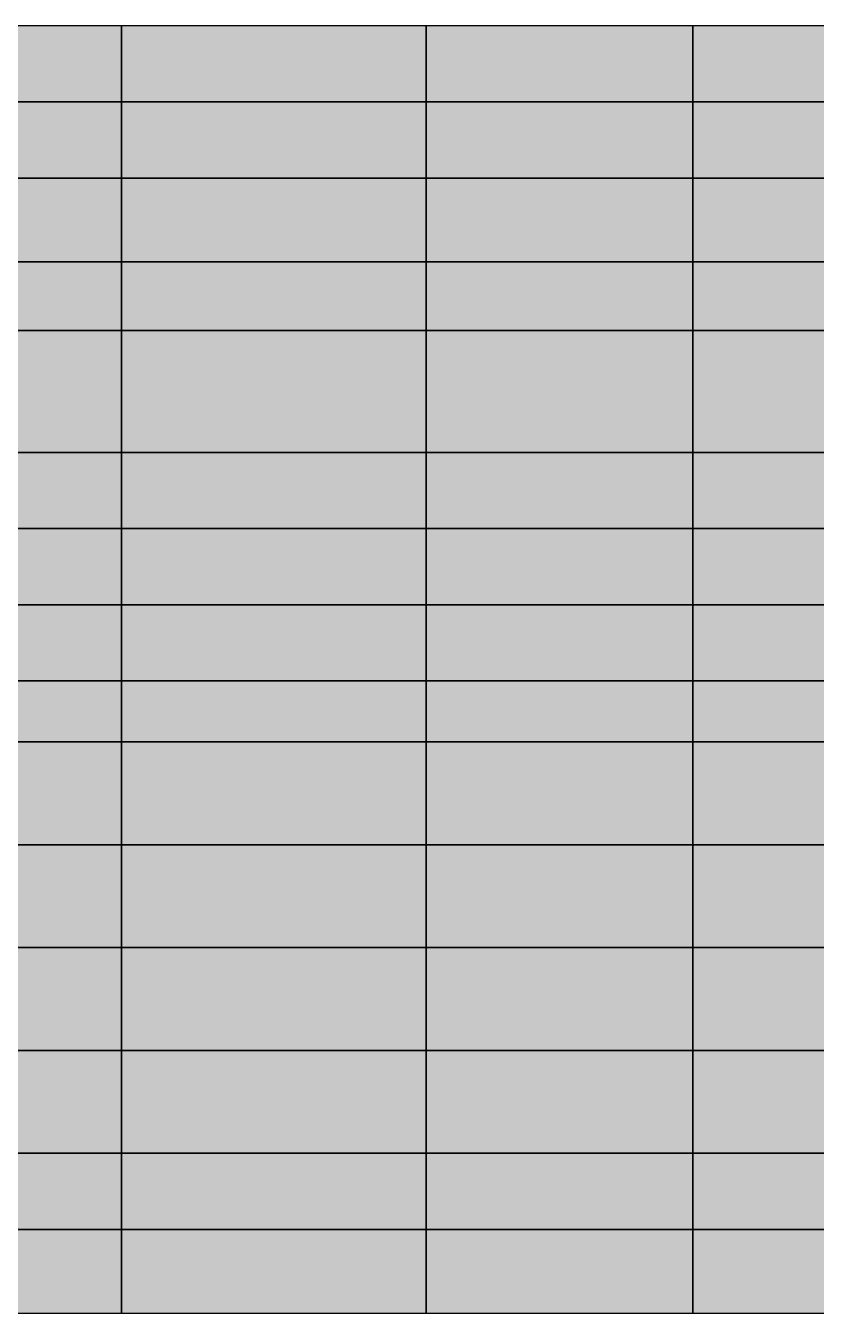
# Model space of a CAD drawing. Header units: inches. Extents: x -100 to 147, y -140 to 41.
# Drawn here: x -79.25 to -68.88, y -41.4 to -24.5 of the extents above; entities that cross this region are included whole.
import ezdxf

# ---------------------------------------------------------------- set-up
doc = ezdxf.new("R2010")
doc.units = ezdxf.units.IN
doc.header["$MEASUREMENT"] = 0
for name, color, linetype in [('Contour 1-01', 7, 'Continuous'), ('Contour 1-04', 7, 'Continuous'), ('Contour 1-06', 7, 'Continuous'), ('Contour 1-07', 7, 'Continuous'), ('Contour 1-09', 7, 'Continuous'), ('Contour 1-10', 7, 'Continuous'), ('Mesh-Ac1①', 7, 'Continuous'), ('Mesh-Acs', 7, 'Continuous'), ('Mesh-Ag1', 7, 'Continuous'), ('Mesh-Dc1', 7, 'Continuous'), ('Mesh-Dg1', 7, 'Continuous'), ('Mesh-Ds1', 7, 'Continuous'), ('Undeformed Mesh-Ac1①', 7, 'Continuous'), ('Undeformed Mesh-Acs', 7, 'Continuous'), ('Undeformed Mesh-Ag1', 7, 'Continuous'), ('Undeformed Mesh-Dc1', 7, 'Continuous'), ('Undeformed Mesh-Dg1', 7, 'Continuous'), ('Undeformed Mesh-Ds1', 7, 'Continuous')]:
    doc.layers.add(name, color=color, linetype=linetype)

msp = doc.modelspace()

# ---------------------------------------------------------------- linework, layer by layer
at = {"color": 7, "true_color": 0xffffff, "transparency": 33554687}
for points in [[(-78, -24.5), (-82, -24.5), (-82, -25.5)], [(-78, -24.5), (-82, -25.5), (-78, -25.5)], [(-74, -24.5), (-78, -24.5), (-78, -25.5)], [(-74, -24.5), (-78, -25.5), (-74, -25.5)], [(-70.5, -24.5), (-74, -24.5), (-74, -25.5)], [(-70.5, -24.5), (-74, -25.5), (-70.5, -25.5)], [(-67, -24.5), (-70.5, -24.5), (-70.5, -25.5)], [(-67, -24.5), (-70.5, -25.5), (-67, -25.5)], [(-82, -25.5), (-82, -26.5), (-78, -26.5)], [(-82, -25.5), (-78, -26.5), (-78, -25.5)], [(-78, -26.5), (-74, -26.5), (-74, -25.5)], [(-78, -26.5), (-74, -25.5), (-78, -25.5)], [(-74, -26.5), (-70.5, -26.5), (-70.5, -25.5)], [(-74, -26.5), (-70.5, -25.5), (-74, -25.5)], [(-70.5, -26.5), (-67, -26.5), (-67, -25.5)], [(-70.5, -26.5), (-67, -25.5), (-70.5, -25.5)], [(-82, -26.5), (-82, -27.6), (-78, -27.6)], [(-82, -26.5), (-78, -27.6), (-78, -26.5)], [(-78, -26.5), (-78, -27.6), (-74, -27.6)], [(-78, -26.5), (-74, -27.6), (-74, -26.5)], [(-74, -27.6), (-70.5, -27.6), (-70.5, -26.5)], [(-74, -27.6), (-70.5, -26.5), (-74, -26.5)], [(-70.5, -27.6), (-67, -27.6), (-67, -26.5)], [(-70.5, -27.6), (-67, -26.5), (-70.5, -26.5)], [(-82, -27.6), (-82, -28.5), (-78, -28.5)], [(-82, -27.6), (-78, -28.5), (-78, -27.6)], [(-78, -27.6), (-78, -28.5), (-74, -28.5)], [(-78, -27.6), (-74, -28.5), (-74, -27.6)], [(-74, -28.5), (-70.5, -28.5), (-70.5, -27.6)], [(-74, -28.5), (-70.5, -27.6), (-74, -27.6)], [(-70.5, -28.5), (-67, -28.5), (-67, -27.6)], [(-70.5, -28.5), (-67, -27.6), (-70.5, -27.6)], [(-82, -28.5), (-82, -30.1), (-78, -30.1)], [(-82, -28.5), (-78, -30.1), (-78, -28.5)], [(-74, -28.5), (-78, -28.5), (-78, -30.1)], [(-74, -28.5), (-78, -30.1), (-74, -30.1)], [(-70.5, -28.5), (-74, -28.5), (-74, -30.1)], [(-70.5, -28.5), (-74, -30.1), (-70.5, -30.1)], [(-67, -28.5), (-70.5, -28.5), (-70.5, -30.1)], [(-67, -28.5), (-70.5, -30.1), (-67, -30.1)], [(-82, -30.1), (-82, -31.1), (-78, -31.1)], [(-82, -30.1), (-78, -31.1), (-78, -30.1)], [(-78, -31.1), (-74, -31.1), (-74, -30.1)], [(-78, -31.1), (-74, -30.1), (-78, -30.1)], [(-74, -31.1), (-70.5, -31.1), (-70.5, -30.1)], [(-74, -31.1), (-70.5, -30.1), (-74, -30.1)], [(-70.5, -31.1), (-67, -31.1), (-67, -30.1)], [(-70.5, -31.1), (-67, -30.1), (-70.5, -30.1)], [(-78, -31.1), (-82, -31.1), (-82, -32.1)], [(-78, -31.1), (-82, -32.1), (-78, -32.1)], [(-74, -31.1), (-78, -31.1), (-78, -32.1)], [(-74, -31.1), (-78, -32.1), (-74, -32.1)], [(-70.5, -31.1), (-74, -31.1), (-74, -32.1)], [(-70.5, -31.1), (-74, -32.1), (-70.5, -32.1)], [(-67, -31.1), (-70.5, -31.1), (-70.5, -32.1)], [(-67, -31.1), (-70.5, -32.1), (-67, -32.1)], [(-82, -32.1), (-82, -33.1), (-78, -33.1)], [(-82, -32.1), (-78, -33.1), (-78, -32.1)], [(-78, -32.1), (-78, -33.1), (-74, -33.1)], [(-78, -32.1), (-74, -33.1), (-74, -32.1)], [(-74, -32.1), (-74, -33.1), (-70.5, -33.1)], [(-74, -32.1), (-70.5, -33.1), (-70.5, -32.1)], [(-70.5, -32.1), (-70.5, -33.1), (-67, -33.1)], [(-70.5, -32.1), (-67, -33.1), (-67, -32.1)], [(-82, -33.1), (-82, -33.9), (-78, -33.9)], [(-82, -33.1), (-78, -33.9), (-78, -33.1)], [(-78, -33.1), (-78, -33.9), (-74, -33.9)], [(-78, -33.1), (-74, -33.9), (-74, -33.1)], [(-74, -33.9), (-70.5, -33.9), (-70.5, -33.1)], [(-74, -33.9), (-70.5, -33.1), (-74, -33.1)], [(-70.5, -33.9), (-67, -33.9), (-67, -33.1)], [(-70.5, -33.9), (-67, -33.1), (-70.5, -33.1)], [(-82, -33.9), (-82, -35.25), (-78, -35.25)], [(-82, -33.9), (-78, -35.25), (-78, -33.9)], [(-78, -33.9), (-78, -35.25), (-74, -35.25)], [(-78, -33.9), (-74, -35.25), (-74, -33.9)], [(-74, -35.25), (-70.5, -35.25), (-70.5, -33.9)], [(-74, -35.25), (-70.5, -33.9), (-74, -33.9)], [(-70.5, -35.25), (-67, -35.25), (-67, -33.9)], [(-70.5, -35.25), (-67, -33.9), (-70.5, -33.9)], [(-82, -35.25), (-82, -36.6), (-78, -36.6)], [(-82, -35.25), (-78, -36.6), (-78, -35.25)], [(-78, -35.25), (-78, -36.6), (-74, -36.6)], [(-78, -35.25), (-74, -36.6), (-74, -35.25)], [(-74, -36.6), (-70.5, -36.6), (-70.5, -35.25)], [(-74, -36.6), (-70.5, -35.25), (-74, -35.25)], [(-70.5, -36.6), (-67, -36.6), (-67, -35.25)], [(-70.5, -36.6), (-67, -35.25), (-70.5, -35.25)], [(-82, -36.6), (-82, -37.95), (-78, -37.95)], [(-82, -36.6), (-78, -37.95), (-78, -36.6)], [(-78, -37.95), (-74, -37.95), (-74, -36.6)], [(-78, -37.95), (-74, -36.6), (-78, -36.6)], [(-74, -37.95), (-70.5, -37.95), (-70.5, -36.6)], [(-74, -37.95), (-70.5, -36.6), (-74, -36.6)], [(-70.5, -37.95), (-67, -37.95), (-67, -36.6)], [(-70.5, -37.95), (-67, -36.6), (-70.5, -36.6)], [(-82, -37.95), (-82, -39.3), (-78, -39.3)], [(-82, -37.95), (-78, -39.3), (-78, -37.95)], [(-78, -37.95), (-78, -39.3), (-74, -39.3)], [(-78, -37.95), (-74, -39.3), (-74, -37.95)], [(-70.5, -37.95), (-74, -37.95), (-74, -39.3)], [(-70.5, -37.95), (-74, -39.3), (-70.5, -39.3)], [(-67, -37.95), (-70.5, -37.95), (-70.5, -39.3)], [(-67, -37.95), (-70.5, -39.3), (-67, -39.3)], [(-82, -39.3), (-82, -40.3), (-78, -40.3)], [(-82, -39.3), (-78, -40.3), (-78, -39.3)], [(-78, -39.3), (-78, -40.3), (-74, -40.3)], [(-78, -39.3), (-74, -40.3), (-74, -39.3)], [(-70.5, -39.3), (-74, -39.3), (-74, -40.3)], [(-70.5, -39.3), (-74, -40.3), (-70.5, -40.3)], [(-70.5, -39.3), (-70.5, -40.3), (-67, -40.3)], [(-70.5, -39.3), (-67, -40.3), (-67, -39.3)], [(-82, -40.3), (-82, -41.4), (-78, -41.4)], [(-82, -40.3), (-78, -41.4), (-78, -40.3)], [(-78, -40.3), (-78, -41.4), (-74, -41.4)], [(-78, -40.3), (-74, -41.4), (-74, -40.3)], [(-74, -41.4), (-70.5, -41.4), (-70.5, -40.3)], [(-74, -41.4), (-70.5, -40.3), (-74, -40.3)], [(-70.5, -41.4), (-67, -41.4), (-67, -40.3)], [(-70.5, -41.4), (-67, -40.3), (-70.5, -40.3)]]:
    msp.add_solid(points, dxfattribs=at)
at = {"layer": 'Contour 1-01', "color": 5, "true_color": 0x0000ff}
for points in [[(-82, -33.1), (-82, -33.9), (-78, -33.9)], [(-82, -33.1), (-78, -33.9), (-78, -33.1)], [(-78, -33.1), (-78, -33.9), (-74, -33.9)], [(-78, -33.1), (-74, -33.9), (-74, -33.1)], [(-74, -33.9), (-70.5, -33.9), (-70.5, -33.1)], [(-74, -33.9), (-70.5, -33.1), (-74, -33.1)], [(-70.5, -33.9), (-67, -33.9), (-67, -33.1)], [(-70.5, -33.9), (-67, -33.1), (-70.5, -33.1)], [(-82, -33.9), (-82, -35.25), (-78, -35.25)], [(-82, -33.9), (-78, -35.25), (-78, -33.9)], [(-78, -33.9), (-78, -35.25), (-74, -35.25)], [(-78, -33.9), (-74, -35.25), (-74, -33.9)], [(-74, -35.25), (-70.5, -35.25), (-70.5, -33.9)], [(-74, -35.25), (-70.5, -33.9), (-74, -33.9)], [(-70.5, -35.25), (-67, -35.25), (-67, -33.9)], [(-70.5, -35.25), (-67, -33.9), (-70.5, -33.9)], [(-82, -35.25), (-82, -36.6), (-78, -36.6)], [(-82, -35.25), (-78, -36.6), (-78, -35.25)], [(-78, -35.25), (-78, -36.6), (-74, -36.6)], [(-78, -35.25), (-74, -36.6), (-74, -35.25)], [(-74, -36.6), (-70.5, -36.6), (-70.5, -35.25)], [(-74, -36.6), (-70.5, -35.25), (-74, -35.25)], [(-70.5, -36.6), (-67, -36.6), (-67, -35.25)], [(-70.5, -36.6), (-67, -35.25), (-70.5, -35.25)], [(-82, -36.6), (-82, -37.95), (-78, -37.95)], [(-82, -36.6), (-78, -37.95), (-78, -36.6)], [(-78, -37.95), (-74, -37.95), (-74, -36.6)], [(-78, -37.95), (-74, -36.6), (-78, -36.6)], [(-74, -37.95), (-70.5, -37.95), (-70.5, -36.6)], [(-74, -37.95), (-70.5, -36.6), (-74, -36.6)], [(-70.5, -37.95), (-67, -37.95), (-67, -36.6)], [(-70.5, -37.95), (-67, -36.6), (-70.5, -36.6)], [(-82, -37.95), (-82, -39.3), (-78, -39.3)], [(-82, -37.95), (-78, -39.3), (-78, -37.95)], [(-78, -37.95), (-78, -39.3), (-74, -39.3)], [(-78, -37.95), (-74, -39.3), (-74, -37.95)], [(-70.5, -37.95), (-74, -37.95), (-74, -39.3)], [(-70.5, -37.95), (-74, -39.3), (-70.5, -39.3)], [(-67, -37.95), (-70.5, -37.95), (-70.5, -39.3)], [(-67, -37.95), (-70.5, -39.3), (-67, -39.3)]]:
    msp.add_solid(points, dxfattribs=at)
at = {"layer": 'Contour 1-04', "color": 120, "true_color": 0x00ffaa}
for points in [[(-78, -24.5), (-82, -24.5), (-82, -25.5)], [(-78, -24.5), (-82, -25.5), (-78, -25.5)], [(-74, -24.5), (-78, -24.5), (-78, -25.5)], [(-74, -24.5), (-78, -25.5), (-74, -25.5)], [(-70.5, -24.5), (-74, -24.5), (-74, -25.5)], [(-70.5, -24.5), (-74, -25.5), (-70.5, -25.5)], [(-67, -24.5), (-70.5, -24.5), (-70.5, -25.5)], [(-67, -24.5), (-70.5, -25.5), (-67, -25.5)]]:
    msp.add_solid(points, dxfattribs=at)
at = {"layer": 'Contour 1-06', "color": 80, "true_color": 0x38ff00}
for points in [[(-82, -25.5), (-82, -26.5), (-78, -26.5)], [(-82, -25.5), (-78, -26.5), (-78, -25.5)], [(-78, -26.5), (-74, -26.5), (-74, -25.5)], [(-78, -26.5), (-74, -25.5), (-78, -25.5)], [(-74, -26.5), (-70.5, -26.5), (-70.5, -25.5)], [(-74, -26.5), (-70.5, -25.5), (-74, -25.5)], [(-70.5, -26.5), (-67, -26.5), (-67, -25.5)], [(-70.5, -26.5), (-67, -25.5), (-70.5, -25.5)], [(-82, -26.5), (-82, -27.6), (-78, -27.6)], [(-82, -26.5), (-78, -27.6), (-78, -26.5)], [(-78, -26.5), (-78, -27.6), (-74, -27.6)], [(-78, -26.5), (-74, -27.6), (-74, -26.5)], [(-74, -27.6), (-70.5, -27.6), (-70.5, -26.5)], [(-74, -27.6), (-70.5, -26.5), (-74, -26.5)], [(-70.5, -27.6), (-67, -27.6), (-67, -26.5)], [(-70.5, -27.6), (-67, -26.5), (-70.5, -26.5)], [(-82, -27.6), (-82, -28.5), (-78, -28.5)], [(-82, -27.6), (-78, -28.5), (-78, -27.6)], [(-78, -27.6), (-78, -28.5), (-74, -28.5)], [(-78, -27.6), (-74, -28.5), (-74, -27.6)], [(-74, -28.5), (-70.5, -28.5), (-70.5, -27.6)], [(-74, -28.5), (-70.5, -27.6), (-74, -27.6)], [(-70.5, -28.5), (-67, -28.5), (-67, -27.6)], [(-70.5, -28.5), (-67, -27.6), (-70.5, -27.6)]]:
    msp.add_solid(points, dxfattribs=at)
at = {"layer": 'Contour 1-07', "color": 60, "true_color": 0xa9ff00}
for points in [[(-82, -28.5), (-82, -30.1), (-78, -30.1)], [(-82, -28.5), (-78, -30.1), (-78, -28.5)], [(-74, -28.5), (-78, -28.5), (-78, -30.1)], [(-74, -28.5), (-78, -30.1), (-74, -30.1)], [(-70.5, -28.5), (-74, -28.5), (-74, -30.1)], [(-70.5, -28.5), (-74, -30.1), (-70.5, -30.1)], [(-67, -28.5), (-70.5, -28.5), (-70.5, -30.1)], [(-67, -28.5), (-70.5, -30.1), (-67, -30.1)]]:
    msp.add_solid(points, dxfattribs=at)
at = {"layer": 'Contour 1-09', "color": 30, "true_color": 0xff7100}
for points in [[(-78, -31.1), (-82, -31.1), (-82, -32.1)], [(-78, -31.1), (-82, -32.1), (-78, -32.1)], [(-74, -31.1), (-78, -31.1), (-78, -32.1)], [(-74, -31.1), (-78, -32.1), (-74, -32.1)], [(-70.5, -31.1), (-74, -31.1), (-74, -32.1)], [(-70.5, -31.1), (-74, -32.1), (-70.5, -32.1)], [(-67, -31.1), (-70.5, -31.1), (-70.5, -32.1)], [(-67, -31.1), (-70.5, -32.1), (-67, -32.1)], [(-82, -39.3), (-82, -40.3), (-78, -40.3)], [(-82, -39.3), (-78, -40.3), (-78, -39.3)], [(-78, -39.3), (-78, -40.3), (-74, -40.3)], [(-78, -39.3), (-74, -40.3), (-74, -39.3)], [(-70.5, -39.3), (-74, -39.3), (-74, -40.3)], [(-70.5, -39.3), (-74, -40.3), (-70.5, -40.3)], [(-70.5, -39.3), (-70.5, -40.3), (-67, -40.3)], [(-70.5, -39.3), (-67, -40.3), (-67, -39.3)], [(-82, -40.3), (-82, -41.4), (-78, -41.4)], [(-82, -40.3), (-78, -41.4), (-78, -40.3)], [(-78, -40.3), (-78, -41.4), (-74, -41.4)], [(-78, -40.3), (-74, -41.4), (-74, -40.3)], [(-74, -41.4), (-70.5, -41.4), (-70.5, -40.3)], [(-74, -41.4), (-70.5, -40.3), (-74, -40.3)], [(-70.5, -41.4), (-67, -41.4), (-67, -40.3)], [(-70.5, -41.4), (-67, -40.3), (-70.5, -40.3)]]:
    msp.add_solid(points, dxfattribs=at)
at = {"layer": 'Contour 1-10', "color": 1, "true_color": 0xff0000}
for points in [[(-82, -30.1), (-82, -31.1), (-78, -31.1)], [(-82, -30.1), (-78, -31.1), (-78, -30.1)], [(-78, -31.1), (-74, -31.1), (-74, -30.1)], [(-78, -31.1), (-74, -30.1), (-78, -30.1)], [(-74, -31.1), (-70.5, -31.1), (-70.5, -30.1)], [(-74, -31.1), (-70.5, -30.1), (-74, -30.1)], [(-70.5, -31.1), (-67, -31.1), (-67, -30.1)], [(-70.5, -31.1), (-67, -30.1), (-70.5, -30.1)], [(-82, -32.1), (-82, -33.1), (-78, -33.1)], [(-82, -32.1), (-78, -33.1), (-78, -32.1)], [(-78, -32.1), (-78, -33.1), (-74, -33.1)], [(-78, -32.1), (-74, -33.1), (-74, -32.1)], [(-74, -32.1), (-74, -33.1), (-70.5, -33.1)], [(-74, -32.1), (-70.5, -33.1), (-70.5, -32.1)], [(-70.5, -32.1), (-70.5, -33.1), (-67, -33.1)], [(-70.5, -32.1), (-67, -33.1), (-67, -32.1)]]:
    msp.add_solid(points, dxfattribs=at)
at = {"layer": 'Mesh-Ac1①', "color": 18, "true_color": 0x000000, "transparency": 33554559}
for p, q in [((-78, -24.5), (-82, -24.5)), ((-78, -25.5), (-78, -24.5)), ((-74, -24.5), (-78, -24.5)), ((-78, -24.5), (-78, -25.5)), ((-74, -25.5), (-74, -24.5)), ((-70.5, -24.5), (-74, -24.5)), ((-74, -24.5), (-74, -25.5)), ((-70.5, -25.5), (-70.5, -24.5)), ((-67, -24.5), (-70.5, -24.5)), ((-70.5, -24.5), (-70.5, -25.5)), ((-78, -25.5), (-82, -25.5)), ((-82, -25.5), (-78, -25.5)), ((-78, -26.5), (-78, -25.5)), ((-74, -25.5), (-78, -25.5)), ((-78, -25.5), (-78, -26.5)), ((-78, -25.5), (-74, -25.5)), ((-74, -26.5), (-74, -25.5)), ((-74, -25.5), (-70.5, -25.5)), ((-70.5, -25.5), (-74, -25.5)), ((-74, -25.5), (-74, -26.5)), ((-70.5, -26.5), (-70.5, -25.5)), ((-67, -25.5), (-70.5, -25.5)), ((-70.5, -25.5), (-70.5, -26.5)), ((-70.5, -25.5), (-67, -25.5)), ((-78, -26.5), (-82, -26.5)), ((-82, -26.5), (-78, -26.5)), ((-78, -27.6), (-78, -26.5)), ((-78, -26.5), (-78, -27.6)), ((-74, -26.5), (-78, -26.5)), ((-78, -26.5), (-74, -26.5)), ((-74, -27.6), (-74, -26.5)), ((-70.5, -26.5), (-74, -26.5)), ((-74, -26.5), (-74, -27.6)), ((-74, -26.5), (-70.5, -26.5)), ((-70.5, -27.6), (-70.5, -26.5)), ((-67, -26.5), (-70.5, -26.5)), ((-70.5, -26.5), (-70.5, -27.6)), ((-70.5, -26.5), (-67, -26.5)), ((-82, -27.6), (-78, -27.6)), ((-78, -27.6), (-82, -27.6)), ((-78, -28.5), (-78, -27.6)), ((-78, -27.6), (-78, -28.5)), ((-74, -27.6), (-78, -27.6)), ((-78, -27.6), (-74, -27.6)), ((-74, -28.5), (-74, -27.6)), ((-70.5, -27.6), (-74, -27.6)), ((-74, -27.6), (-74, -28.5)), ((-74, -27.6), (-70.5, -27.6)), ((-70.5, -28.5), (-70.5, -27.6)), ((-67, -27.6), (-70.5, -27.6)), ((-70.5, -27.6), (-70.5, -28.5)), ((-70.5, -27.6), (-67, -27.6)), ((-78, -28.5), (-82, -28.5)), ((-82, -28.5), (-78, -28.5)), ((-78, -30.1), (-78, -28.5)), ((-74, -28.5), (-78, -28.5)), ((-78, -28.5), (-78, -30.1)), ((-78, -28.5), (-74, -28.5)), ((-74, -30.1), (-74, -28.5)), ((-70.5, -28.5), (-74, -28.5)), ((-74, -28.5), (-74, -30.1)), ((-74, -28.5), (-70.5, -28.5)), ((-70.5, -30.1), (-70.5, -28.5)), ((-67, -28.5), (-70.5, -28.5)), ((-70.5, -28.5), (-70.5, -30.1)), ((-70.5, -28.5), (-67, -28.5)), ((-82, -30.1), (-78, -30.1)), ((-78, -30.1), (-74, -30.1)), ((-74, -30.1), (-70.5, -30.1)), ((-70.5, -30.1), (-67, -30.1))]:
    msp.add_line(p, q, dxfattribs=at)
at = {"layer": 'Mesh-Acs', "color": 18, "true_color": 0x000000, "transparency": 33554559}
for p, q in [((-78, -30.1), (-82, -30.1)), ((-78, -31.1), (-78, -30.1)), ((-74, -30.1), (-78, -30.1)), ((-78, -30.1), (-78, -31.1)), ((-74, -31.1), (-74, -30.1)), ((-70.5, -30.1), (-74, -30.1)), ((-74, -30.1), (-74, -31.1)), ((-70.5, -31.1), (-70.5, -30.1)), ((-67, -30.1), (-70.5, -30.1)), ((-70.5, -30.1), (-70.5, -31.1)), ((-78, -31.1), (-82, -31.1)), ((-82, -31.1), (-78, -31.1)), ((-78, -32.1), (-78, -31.1)), ((-74, -31.1), (-78, -31.1)), ((-78, -31.1), (-78, -32.1)), ((-78, -31.1), (-74, -31.1)), ((-74, -32.1), (-74, -31.1)), ((-70.5, -31.1), (-74, -31.1)), ((-74, -31.1), (-74, -32.1)), ((-74, -31.1), (-70.5, -31.1)), ((-70.5, -32.1), (-70.5, -31.1)), ((-67, -31.1), (-70.5, -31.1)), ((-70.5, -31.1), (-70.5, -32.1)), ((-70.5, -31.1), (-67, -31.1)), ((-78, -32.1), (-82, -32.1)), ((-82, -32.1), (-78, -32.1)), ((-78, -33.1), (-78, -32.1)), ((-78, -32.1), (-78, -33.1)), ((-74, -32.1), (-78, -32.1)), ((-78, -32.1), (-74, -32.1)), ((-74, -33.1), (-74, -32.1)), ((-74, -32.1), (-74, -33.1)), ((-70.5, -32.1), (-74, -32.1)), ((-74, -32.1), (-70.5, -32.1)), ((-70.5, -33.1), (-70.5, -32.1)), ((-70.5, -32.1), (-70.5, -33.1)), ((-67, -32.1), (-70.5, -32.1)), ((-70.5, -32.1), (-67, -32.1)), ((-82, -33.1), (-78, -33.1)), ((-78, -33.1), (-74, -33.1)), ((-74, -33.1), (-70.5, -33.1)), ((-70.5, -33.1), (-67, -33.1))]:
    msp.add_line(p, q, dxfattribs=at)
at = {"layer": 'Mesh-Ag1', "color": 18, "true_color": 0x000000, "transparency": 33554559}
for p, q in [((-78, -33.1), (-82, -33.1)), ((-78, -33.9), (-78, -33.1)), ((-78, -33.1), (-78, -33.9)), ((-74, -33.1), (-78, -33.1)), ((-74, -33.9), (-74, -33.1)), ((-70.5, -33.1), (-74, -33.1)), ((-74, -33.1), (-74, -33.9)), ((-70.5, -33.9), (-70.5, -33.1)), ((-67, -33.1), (-70.5, -33.1)), ((-70.5, -33.1), (-70.5, -33.9)), ((-82, -33.9), (-78, -33.9)), ((-78, -33.9), (-74, -33.9)), ((-74, -33.9), (-70.5, -33.9)), ((-70.5, -33.9), (-67, -33.9))]:
    msp.add_line(p, q, dxfattribs=at)
at = {"layer": 'Mesh-Dc1', "color": 18, "true_color": 0x000000, "transparency": 33554559}
for p, q in [((-78, -33.9), (-82, -33.9)), ((-78, -35.25), (-78, -33.9)), ((-78, -33.9), (-78, -35.25)), ((-74, -33.9), (-78, -33.9)), ((-74, -35.25), (-74, -33.9)), ((-70.5, -33.9), (-74, -33.9)), ((-74, -33.9), (-74, -35.25)), ((-70.5, -35.25), (-70.5, -33.9)), ((-67, -33.9), (-70.5, -33.9)), ((-70.5, -33.9), (-70.5, -35.25)), ((-78, -35.25), (-82, -35.25)), ((-82, -35.25), (-78, -35.25)), ((-78, -36.6), (-78, -35.25)), ((-78, -35.25), (-74, -35.25)), ((-78, -35.25), (-78, -36.6)), ((-74, -35.25), (-78, -35.25)), ((-74, -36.6), (-74, -35.25)), ((-70.5, -35.25), (-74, -35.25)), ((-74, -35.25), (-74, -36.6)), ((-74, -35.25), (-70.5, -35.25)), ((-70.5, -36.6), (-70.5, -35.25)), ((-67, -35.25), (-70.5, -35.25)), ((-70.5, -35.25), (-70.5, -36.6)), ((-70.5, -35.25), (-67, -35.25)), ((-78, -36.6), (-82, -36.6)), ((-82, -36.6), (-78, -36.6)), ((-78, -37.95), (-78, -36.6)), ((-74, -36.6), (-78, -36.6)), ((-78, -36.6), (-78, -37.95)), ((-78, -36.6), (-74, -36.6)), ((-74, -37.95), (-74, -36.6)), ((-70.5, -36.6), (-74, -36.6)), ((-74, -36.6), (-74, -37.95)), ((-74, -36.6), (-70.5, -36.6)), ((-70.5, -37.95), (-70.5, -36.6)), ((-67, -36.6), (-70.5, -36.6)), ((-70.5, -36.6), (-70.5, -37.95)), ((-70.5, -36.6), (-67, -36.6)), ((-78, -37.95), (-82, -37.95)), ((-82, -37.95), (-78, -37.95)), ((-78, -39.3), (-78, -37.95)), ((-78, -37.95), (-78, -39.3)), ((-74, -37.95), (-78, -37.95)), ((-78, -37.95), (-74, -37.95)), ((-74, -39.3), (-74, -37.95)), ((-70.5, -37.95), (-74, -37.95)), ((-74, -37.95), (-74, -39.3)), ((-74, -37.95), (-70.5, -37.95)), ((-70.5, -39.3), (-70.5, -37.95)), ((-67, -37.95), (-70.5, -37.95)), ((-70.5, -37.95), (-70.5, -39.3)), ((-70.5, -37.95), (-67, -37.95)), ((-82, -39.3), (-78, -39.3)), ((-78, -39.3), (-74, -39.3)), ((-74, -39.3), (-70.5, -39.3)), ((-70.5, -39.3), (-67, -39.3))]:
    msp.add_line(p, q, dxfattribs=at)
at = {"layer": 'Mesh-Dg1', "color": 18, "true_color": 0x000000, "transparency": 33554559}
for p, q in [((-78, -40.3), (-82, -40.3)), ((-78, -41.4), (-78, -40.3)), ((-78, -40.3), (-78, -41.4)), ((-74, -40.3), (-78, -40.3)), ((-74, -41.4), (-74, -40.3)), ((-70.5, -40.3), (-74, -40.3)), ((-74, -40.3), (-74, -41.4)), ((-70.5, -41.4), (-70.5, -40.3)), ((-67, -40.3), (-70.5, -40.3)), ((-70.5, -40.3), (-70.5, -41.4)), ((-82, -41.4), (-78, -41.4)), ((-78, -41.4), (-74, -41.4)), ((-74, -41.4), (-70.5, -41.4)), ((-70.5, -41.4), (-67, -41.4))]:
    msp.add_line(p, q, dxfattribs=at)
at = {"layer": 'Mesh-Ds1', "color": 18, "true_color": 0x000000, "transparency": 33554559}
for p, q in [((-78, -39.3), (-82, -39.3)), ((-78, -40.3), (-78, -39.3)), ((-78, -39.3), (-78, -40.3)), ((-74, -39.3), (-78, -39.3)), ((-74, -40.3), (-74, -39.3)), ((-70.5, -39.3), (-74, -39.3)), ((-74, -39.3), (-74, -40.3)), ((-70.5, -40.3), (-70.5, -39.3)), ((-70.5, -39.3), (-70.5, -40.3)), ((-67, -39.3), (-70.5, -39.3)), ((-82, -40.3), (-78, -40.3)), ((-78, -40.3), (-74, -40.3)), ((-74, -40.3), (-70.5, -40.3)), ((-70.5, -40.3), (-67, -40.3))]:
    msp.add_line(p, q, dxfattribs=at)
at = {"layer": 'Undeformed Mesh-Ac1①', "color": 8, "true_color": 0x808080, "transparency": 33554687}
for p, q in [((-78, -24.5), (-82, -24.5)), ((-78, -25.5), (-78, -24.5)), ((-74, -24.5), (-78, -24.5)), ((-78, -24.5), (-78, -25.5)), ((-74, -25.5), (-74, -24.5)), ((-70.5, -24.5), (-74, -24.5)), ((-74, -24.5), (-74, -25.5)), ((-70.5, -25.5), (-70.5, -24.5)), ((-67, -24.5), (-70.5, -24.5)), ((-70.5, -24.5), (-70.5, -25.5)), ((-78, -25.5), (-82, -25.5)), ((-82, -25.5), (-78, -25.5)), ((-78, -26.5), (-78, -25.5)), ((-74, -25.5), (-78, -25.5)), ((-78, -25.5), (-78, -26.5)), ((-78, -25.5), (-74, -25.5)), ((-74, -26.5), (-74, -25.5)), ((-74, -25.5), (-70.5, -25.5)), ((-70.5, -25.5), (-74, -25.5)), ((-74, -25.5), (-74, -26.5)), ((-70.5, -26.5), (-70.5, -25.5)), ((-67, -25.5), (-70.5, -25.5)), ((-70.5, -25.5), (-70.5, -26.5)), ((-70.5, -25.5), (-67, -25.5)), ((-78, -26.5), (-82, -26.5)), ((-82, -26.5), (-78, -26.5)), ((-78, -27.6), (-78, -26.5)), ((-78, -26.5), (-78, -27.6)), ((-74, -26.5), (-78, -26.5)), ((-78, -26.5), (-74, -26.5)), ((-74, -27.6), (-74, -26.5)), ((-70.5, -26.5), (-74, -26.5)), ((-74, -26.5), (-74, -27.6)), ((-74, -26.5), (-70.5, -26.5)), ((-70.5, -27.6), (-70.5, -26.5)), ((-67, -26.5), (-70.5, -26.5)), ((-70.5, -26.5), (-70.5, -27.6)), ((-70.5, -26.5), (-67, -26.5)), ((-82, -27.6), (-78, -27.6)), ((-78, -27.6), (-82, -27.6)), ((-78, -28.5), (-78, -27.6)), ((-78, -27.6), (-78, -28.5)), ((-74, -27.6), (-78, -27.6)), ((-78, -27.6), (-74, -27.6)), ((-74, -28.5), (-74, -27.6)), ((-70.5, -27.6), (-74, -27.6)), ((-74, -27.6), (-74, -28.5)), ((-74, -27.6), (-70.5, -27.6)), ((-70.5, -28.5), (-70.5, -27.6)), ((-67, -27.6), (-70.5, -27.6)), ((-70.5, -27.6), (-70.5, -28.5)), ((-70.5, -27.6), (-67, -27.6)), ((-78, -28.5), (-82, -28.5)), ((-82, -28.5), (-78, -28.5)), ((-78, -30.1), (-78, -28.5)), ((-74, -28.5), (-78, -28.5)), ((-78, -28.5), (-78, -30.1)), ((-78, -28.5), (-74, -28.5)), ((-74, -30.1), (-74, -28.5)), ((-70.5, -28.5), (-74, -28.5)), ((-74, -28.5), (-74, -30.1)), ((-74, -28.5), (-70.5, -28.5)), ((-70.5, -30.1), (-70.5, -28.5)), ((-67, -28.5), (-70.5, -28.5)), ((-70.5, -28.5), (-70.5, -30.1)), ((-70.5, -28.5), (-67, -28.5)), ((-82, -30.1), (-78, -30.1)), ((-78, -30.1), (-74, -30.1)), ((-74, -30.1), (-70.5, -30.1)), ((-70.5, -30.1), (-67, -30.1))]:
    msp.add_line(p, q, dxfattribs=at)
at = {"layer": 'Undeformed Mesh-Acs', "color": 8, "true_color": 0x808080, "transparency": 33554687}
for p, q in [((-78, -30.1), (-82, -30.1)), ((-78, -31.1), (-78, -30.1)), ((-74, -30.1), (-78, -30.1)), ((-78, -30.1), (-78, -31.1)), ((-74, -31.1), (-74, -30.1)), ((-70.5, -30.1), (-74, -30.1)), ((-74, -30.1), (-74, -31.1)), ((-70.5, -31.1), (-70.5, -30.1)), ((-67, -30.1), (-70.5, -30.1)), ((-70.5, -30.1), (-70.5, -31.1)), ((-78, -31.1), (-82, -31.1)), ((-82, -31.1), (-78, -31.1)), ((-78, -32.1), (-78, -31.1)), ((-74, -31.1), (-78, -31.1)), ((-78, -31.1), (-78, -32.1)), ((-78, -31.1), (-74, -31.1)), ((-74, -32.1), (-74, -31.1)), ((-70.5, -31.1), (-74, -31.1)), ((-74, -31.1), (-74, -32.1)), ((-74, -31.1), (-70.5, -31.1)), ((-70.5, -32.1), (-70.5, -31.1)), ((-67, -31.1), (-70.5, -31.1)), ((-70.5, -31.1), (-70.5, -32.1)), ((-70.5, -31.1), (-67, -31.1)), ((-78, -32.1), (-82, -32.1)), ((-82, -32.1), (-78, -32.1)), ((-78, -33.1), (-78, -32.1)), ((-78, -32.1), (-78, -33.1)), ((-74, -32.1), (-78, -32.1)), ((-78, -32.1), (-74, -32.1)), ((-74, -33.1), (-74, -32.1)), ((-74, -32.1), (-74, -33.1)), ((-70.5, -32.1), (-74, -32.1)), ((-74, -32.1), (-70.5, -32.1)), ((-70.5, -33.1), (-70.5, -32.1)), ((-70.5, -32.1), (-70.5, -33.1)), ((-67, -32.1), (-70.5, -32.1)), ((-70.5, -32.1), (-67, -32.1)), ((-82, -33.1), (-78, -33.1)), ((-78, -33.1), (-74, -33.1)), ((-74, -33.1), (-70.5, -33.1)), ((-70.5, -33.1), (-67, -33.1))]:
    msp.add_line(p, q, dxfattribs=at)
at = {"layer": 'Undeformed Mesh-Ag1', "color": 8, "true_color": 0x808080, "transparency": 33554687}
for p, q in [((-78, -33.1), (-82, -33.1)), ((-78, -33.9), (-78, -33.1)), ((-78, -33.1), (-78, -33.9)), ((-74, -33.1), (-78, -33.1)), ((-74, -33.9), (-74, -33.1)), ((-70.5, -33.1), (-74, -33.1)), ((-74, -33.1), (-74, -33.9)), ((-70.5, -33.9), (-70.5, -33.1)), ((-67, -33.1), (-70.5, -33.1)), ((-70.5, -33.1), (-70.5, -33.9)), ((-82, -33.9), (-78, -33.9)), ((-78, -33.9), (-74, -33.9)), ((-74, -33.9), (-70.5, -33.9)), ((-70.5, -33.9), (-67, -33.9))]:
    msp.add_line(p, q, dxfattribs=at)
at = {"layer": 'Undeformed Mesh-Dc1', "color": 8, "true_color": 0x808080, "transparency": 33554687}
for p, q in [((-78, -33.9), (-82, -33.9)), ((-78, -35.25), (-78, -33.9)), ((-78, -33.9), (-78, -35.25)), ((-74, -33.9), (-78, -33.9)), ((-74, -35.25), (-74, -33.9)), ((-70.5, -33.9), (-74, -33.9)), ((-74, -33.9), (-74, -35.25)), ((-70.5, -35.25), (-70.5, -33.9)), ((-67, -33.9), (-70.5, -33.9)), ((-70.5, -33.9), (-70.5, -35.25)), ((-78, -35.25), (-82, -35.25)), ((-82, -35.25), (-78, -35.25)), ((-78, -36.6), (-78, -35.25)), ((-78, -35.25), (-74, -35.25)), ((-78, -35.25), (-78, -36.6)), ((-74, -35.25), (-78, -35.25)), ((-74, -36.6), (-74, -35.25)), ((-70.5, -35.25), (-74, -35.25)), ((-74, -35.25), (-74, -36.6)), ((-74, -35.25), (-70.5, -35.25)), ((-70.5, -36.6), (-70.5, -35.25)), ((-67, -35.25), (-70.5, -35.25)), ((-70.5, -35.25), (-70.5, -36.6)), ((-70.5, -35.25), (-67, -35.25)), ((-78, -36.6), (-82, -36.6)), ((-82, -36.6), (-78, -36.6)), ((-78, -37.95), (-78, -36.6)), ((-74, -36.6), (-78, -36.6)), ((-78, -36.6), (-78, -37.95)), ((-78, -36.6), (-74, -36.6)), ((-74, -37.95), (-74, -36.6)), ((-70.5, -36.6), (-74, -36.6)), ((-74, -36.6), (-74, -37.95)), ((-74, -36.6), (-70.5, -36.6)), ((-70.5, -37.95), (-70.5, -36.6)), ((-67, -36.6), (-70.5, -36.6)), ((-70.5, -36.6), (-70.5, -37.95)), ((-70.5, -36.6), (-67, -36.6)), ((-78, -37.95), (-82, -37.95)), ((-82, -37.95), (-78, -37.95)), ((-78, -39.3), (-78, -37.95)), ((-78, -37.95), (-78, -39.3)), ((-74, -37.95), (-78, -37.95)), ((-78, -37.95), (-74, -37.95)), ((-74, -39.3), (-74, -37.95)), ((-70.5, -37.95), (-74, -37.95)), ((-74, -37.95), (-74, -39.3)), ((-74, -37.95), (-70.5, -37.95)), ((-70.5, -39.3), (-70.5, -37.95)), ((-67, -37.95), (-70.5, -37.95)), ((-70.5, -37.95), (-70.5, -39.3)), ((-70.5, -37.95), (-67, -37.95)), ((-82, -39.3), (-78, -39.3)), ((-78, -39.3), (-74, -39.3)), ((-74, -39.3), (-70.5, -39.3)), ((-70.5, -39.3), (-67, -39.3))]:
    msp.add_line(p, q, dxfattribs=at)
at = {"layer": 'Undeformed Mesh-Dg1', "color": 8, "true_color": 0x808080, "transparency": 33554687}
for p, q in [((-78, -40.3), (-82, -40.3)), ((-78, -41.4), (-78, -40.3)), ((-78, -40.3), (-78, -41.4)), ((-74, -40.3), (-78, -40.3)), ((-74, -41.4), (-74, -40.3)), ((-70.5, -40.3), (-74, -40.3)), ((-74, -40.3), (-74, -41.4)), ((-70.5, -41.4), (-70.5, -40.3)), ((-67, -40.3), (-70.5, -40.3)), ((-70.5, -40.3), (-70.5, -41.4)), ((-82, -41.4), (-78, -41.4)), ((-78, -41.4), (-74, -41.4)), ((-74, -41.4), (-70.5, -41.4)), ((-70.5, -41.4), (-67, -41.4))]:
    msp.add_line(p, q, dxfattribs=at)
at = {"layer": 'Undeformed Mesh-Ds1', "color": 8, "true_color": 0x808080, "transparency": 33554687}
for p, q in [((-78, -39.3), (-82, -39.3)), ((-78, -40.3), (-78, -39.3)), ((-78, -39.3), (-78, -40.3)), ((-74, -39.3), (-78, -39.3)), ((-74, -40.3), (-74, -39.3)), ((-70.5, -39.3), (-74, -39.3)), ((-74, -39.3), (-74, -40.3)), ((-70.5, -40.3), (-70.5, -39.3)), ((-70.5, -39.3), (-70.5, -40.3)), ((-67, -39.3), (-70.5, -39.3)), ((-82, -40.3), (-78, -40.3)), ((-78, -40.3), (-74, -40.3)), ((-74, -40.3), (-70.5, -40.3)), ((-70.5, -40.3), (-67, -40.3))]:
    msp.add_line(p, q, dxfattribs=at)

doc.saveas('drawing.dxf')
